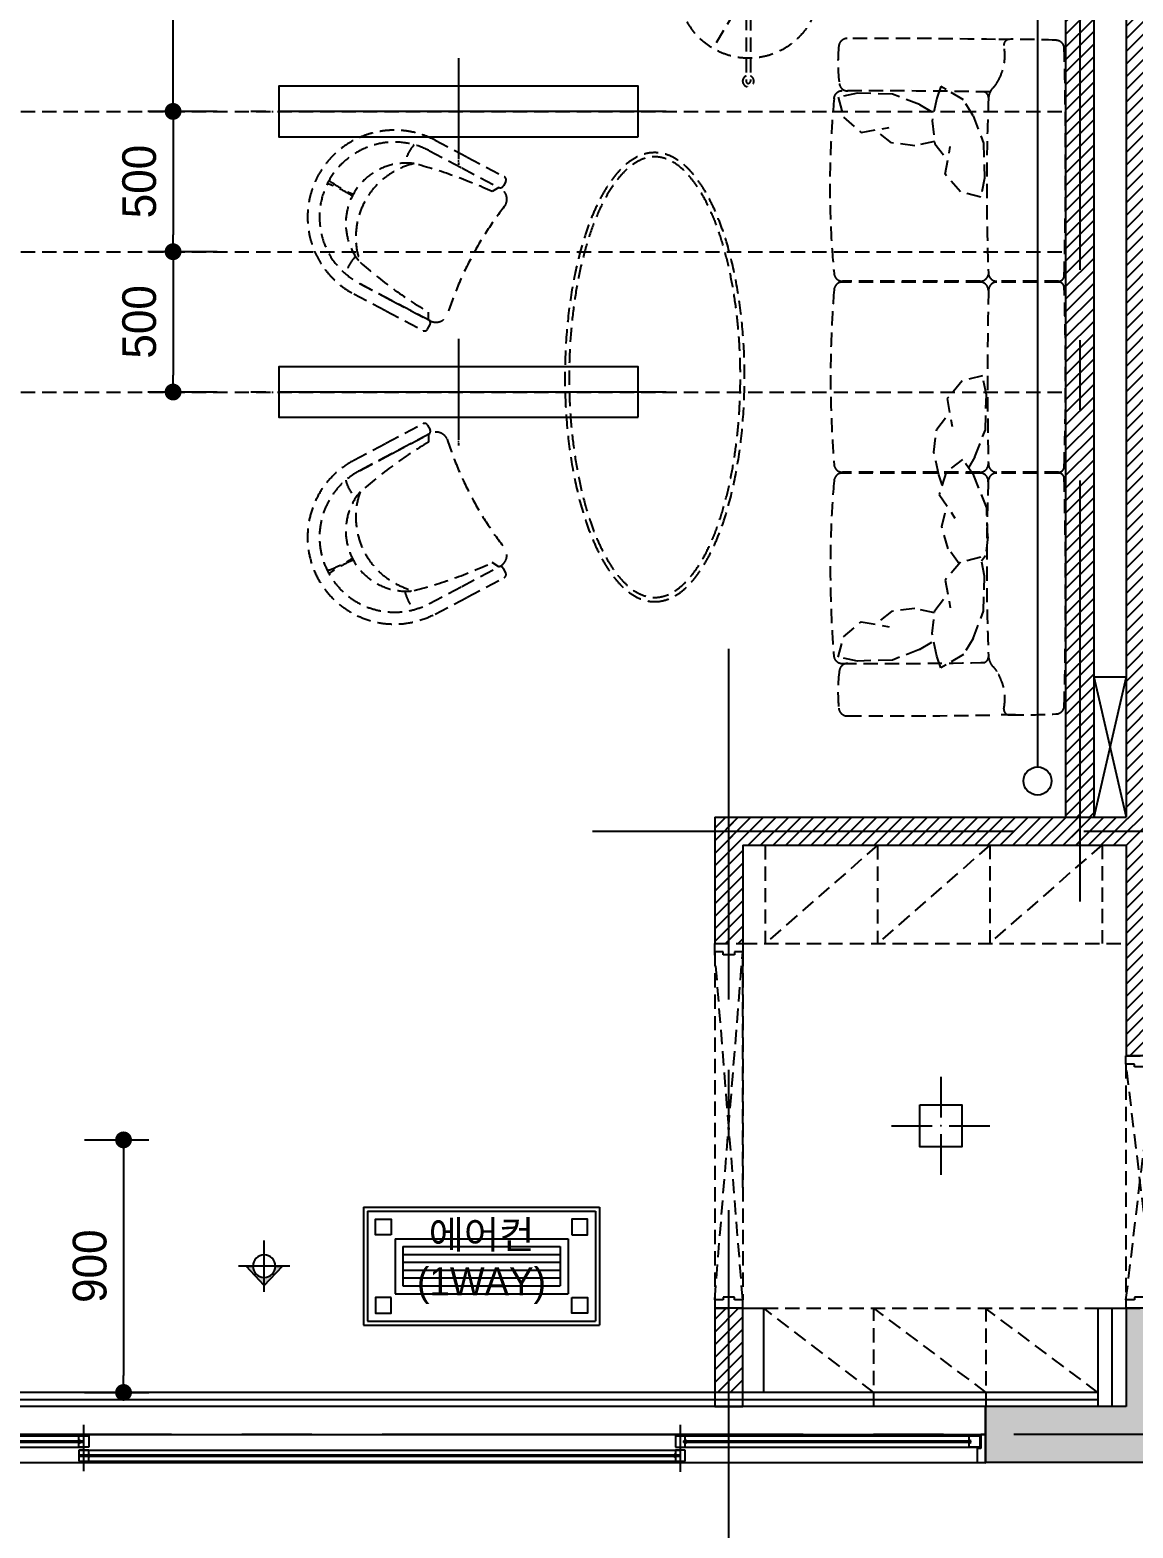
# Model space of a CAD drawing. Header units: millimetres. Extents: x -224448 to 1592092, y -164641 to 319001.
# Drawn here: x 95671 to 99600, y 176027 to 181366 of the extents above; entities that cross this region are included whole.
import ezdxf

# ---------------------------------------------------------------- set-up
doc = ezdxf.new("R2010")
doc.units = ezdxf.units.MM
for name, pattern in [('CEN', [62, 60, -1, 0, -1]), ('CENTER2', [1.125, 0.75, -0.125, 0.125, -0.125]), ('HIDDEN', [9.525, 6.35, -3.175])]:
    doc.linetypes.add(name, pattern=pattern)
doc.layers.get('Defpoints').update_dxf_attribs({"color": 35})
for name, color, linetype in [('ARREA', 1, 'Continuous'), ('DIM', 3, 'Continuous'), ('I-LIGHT', 1, 'Continuous'), ('I_CON', 2, 'Continuous'), ('I_FUR', 6, 'Continuous'), ('I_HAT', 8, 'Continuous'), ('I_TXT', 7, 'Continuous'), ('I_WALL', 3, 'Continuous'), ('I_WIN', 5, 'Continuous')]:
    doc.layers.add(name, color=color, linetype=linetype)
doc.styles.add('HY울릉도', font='')
doc.styles.add('IABU-글꼴스타일', font='')
doc.styles.get('HY울릉도').set_extended_font_data('HY울릉도L')
doc.styles.get('IABU-글꼴스타일').set_extended_font_data('HY울릉도L')
doc.linetypes.add('BATTING', pattern='A,0.00254,-2.54,[134,ltypeshp.shx,S=2.54,R=0,X=-2.54,Y=0],-5.08,[134,ltypeshp.shx,S=2.54,R=180,X=2.54,Y=0],-2.54', length=10.16254)
doc.dimstyles.new('IABC-100 (SUB)', dxfattribs={"dimscale": 60, "dimtxt": 2, "dimasz": 1, "dimexe": 1.5, "dimexo": 2, "dimgap": 1, "dimtad": 1, "dimdec": 0, "dimdsep": 46, "dimlunit": 6, "dimtxsty": 'IABU-글꼴스타일', "dimblk": '1234_Dot', "dimcen": 1, "dimclrd": 4, "dimclre": 4, "dimclrt": 7, "dimadec": 0, "dimazin": 0, "dimtfac": 1, "dimtdec": 0, "dimtix": 1, "dimtmove": 2, "dimatfit": 3, "dimldrblk": '1234_Dot', "dimfxl": 2, "dimtolj": 1, "dimtzin": 0, "dimarcsym": 0})
pattern_1 = [(45, (33600, 23760), (-22.4506403, 22.4506403), [])]

# ---------------------------------------------------------------- blocks, each defined once
blk = doc.blocks.new('win9')
at = {"layer": 'I_WIN', "linetype": 'Continuous'}
for p, q in [((62349.9, 118193.1), (62349.9, 118358.2)), ((64474.9, 118190.8), (64474.9, 118358.5)), ((61262.4, 118323.9), (65562.4, 118323.7)), ((61262.4, 118314.9), (61262.4, 118323.9)), ((61262.4, 118323.9), (61279.8, 118323.9)), ((61262.4, 118223.9), (61262.4, 118314.9)), ((61279.8, 118323.9), (61279.8, 118274.9)), ((61283.1, 118319.1), (62349.9, 118319.1)), ((61321.1, 118319.1), (61283.1, 118319.1)), ((61283.1, 118319.1), (61283.1, 118279.1)), ((61315.6, 118302), (61321.1, 118303.8)), ((61315.6, 118295.6), (61315.6, 118302)), ((61317.6, 118296.8), (61317.6, 118300.8)), ((62349.9, 118300.8), (61317.6, 118300.8)), ((61317.6, 118296.8), (62349.9, 118296.8)), ((61321.1, 118303.8), (61321.1, 118319.1)), ((61321.1, 118304.6), (61323.8, 118303.2)), ((61323.8, 118303.2), (61324.4, 118302.2)), ((61324.4, 118302.2), (61324.9, 118300.8)), ((61324.4, 118295.4), (61324.9, 118296.8)), ((62329.1, 118302.2), (62328.5, 118300.8)), ((62329.1, 118295.4), (62328.5, 118296.8)), ((62329.6, 118303.2), (62329.1, 118302.2)), ((62332.4, 118304.6), (62329.6, 118303.2)), ((62332.4, 118303.8), (62332.4, 118319.1)), ((62332.4, 118319.1), (62367.4, 118319.1)), ((62337.9, 118302), (62332.4, 118303.8)), ((62337.9, 118295.6), (62337.9, 118302)), ((62337.9, 118296.8), (62337.9, 118300.8)), ((62367.4, 118319.1), (62367.4, 118279.1)), ((64492.4, 118319.2), (64457.4, 118319.2)), ((64457.4, 118319.2), (64457.4, 118279.2)), ((64457.4, 118319.1), (65545, 118319.1)), ((64486.8, 118302), (64492.4, 118303.8)), ((64486.8, 118295.6), (64486.8, 118302)), ((65509.2, 118300.8), (64486.8, 118300.8)), ((64486.8, 118296.8), (65509.2, 118296.8)), ((64492.4, 118303.8), (64492.4, 118319.2)), ((64492.4, 118304.6), (64495.1, 118303.2)), ((64495.1, 118303.2), (64495.7, 118302.2)), ((64495.7, 118302.2), (64496.2, 118300.8)), ((64495.7, 118295.4), (64496.2, 118296.8)), ((65500.4, 118302.2), (65499.9, 118300.8)), ((65500.4, 118295.4), (65499.9, 118296.8)), ((65500.9, 118303.2), (65500.4, 118302.2)), ((65503.7, 118304.6), (65500.9, 118303.2)), ((65503.7, 118303.8), (65503.7, 118319.1)), ((65503.7, 118319.1), (65541.7, 118319.1)), ((65509.2, 118302), (65503.7, 118303.8)), ((65509.2, 118295.6), (65509.2, 118302)), ((65541.7, 118319.1), (65541.7, 118279.1)), ((65562.4, 118323.8), (65545, 118323.8)), ((65545, 118323.8), (65545, 118274.8)), ((65562.4, 118223.9), (65562.4, 118323.8)), ((61279.8, 118274.9), (61292.4, 118274.9)), ((61283.1, 118279.1), (62349.9, 118279.1)), ((61283.1, 118279.1), (61321.1, 118279.1)), ((61292.4, 118274.9), (61292.4, 118272.8)), ((61292.4, 118272.8), (61292.4, 118223.9)), ((61321.1, 118293.8), (61315.6, 118295.6)), ((61321.1, 118293), (61323.8, 118294.4)), ((61321.1, 118279.1), (61321.1, 118293.8)), ((61323.8, 118294.4), (61324.4, 118295.4)), ((62329.6, 118294.4), (62329.1, 118295.4)), ((62332.4, 118293), (62329.6, 118294.4)), ((62332.4, 118293.8), (62337.9, 118295.6)), ((62332.4, 118279.1), (62332.4, 118293.8)), ((62367.4, 118279.1), (62332.4, 118279.1)), ((62332.4, 118268.8), (64474.9, 118268.8)), ((62367.4, 118268.8), (62332.4, 118268.8)), ((62332.4, 118268.8), (62332.4, 118228.8)), ((64474.9, 118250.5), (62332.4, 118250.4)), ((62332.4, 118246.4), (64474.9, 118246.5)), ((62361.8, 118251.7), (62367.4, 118253.4)), ((62361.8, 118245.2), (62361.8, 118251.7)), ((62361.8, 118250.4), (62361.8, 118246.4)), ((62367.4, 118243.4), (62361.8, 118245.2)), ((62367.4, 118253.4), (62367.4, 118268.8)), ((62367.4, 118254.2), (62370.1, 118252.8)), ((62367.4, 118242.6), (62370.1, 118244)), ((62367.4, 118228.8), (62367.4, 118243.4)), ((62370.1, 118252.8), (62370.7, 118251.8)), ((62370.1, 118244), (62370.7, 118245)), ((62370.7, 118251.8), (62371.2, 118250.4)), ((62370.7, 118245), (62371.2, 118246.4)), ((64454.1, 118251.9), (64453.6, 118250.5)), ((64454.1, 118245), (64453.6, 118246.5)), ((64454.6, 118252.9), (64454.1, 118251.9)), ((64454.6, 118244), (64454.1, 118245)), ((64457.4, 118254.2), (64454.6, 118252.9)), ((64457.4, 118242.7), (64454.6, 118244)), ((64457.4, 118279.2), (64492.4, 118279.2)), ((64492.4, 118268.8), (64457.4, 118268.8)), ((64457.4, 118268.8), (64457.4, 118253.5)), ((64457.4, 118253.5), (64462.9, 118251.7)), ((64462.9, 118245.2), (64457.4, 118243.5)), ((64457.4, 118243.5), (64457.4, 118228.8)), ((64462.9, 118251.7), (64462.9, 118245.2)), ((64462.9, 118246.5), (64462.9, 118250.5)), ((64474.9, 118279.1), (65545, 118279.1)), ((64492.4, 118293.8), (64486.8, 118295.6)), ((64492.4, 118293), (64495.1, 118294.4)), ((64492.4, 118279.2), (64492.4, 118293.8)), ((64492.4, 118228.8), (64492.4, 118268.8)), ((64495.1, 118294.4), (64495.7, 118295.4)), ((65500.9, 118294.4), (65500.4, 118295.4)), ((65503.7, 118293), (65500.9, 118294.4)), ((65503.7, 118293.8), (65509.2, 118295.6)), ((65503.7, 118279.1), (65503.7, 118293.8)), ((65541.7, 118279.1), (65503.7, 118279.1)), ((65545, 118274.8), (65532.4, 118274.8)), ((65532.4, 118274.8), (65532.4, 118223.9)), ((61262.4, 118223.9), (65562.4, 118223.9)), ((61292.4, 118223.9), (61262.4, 118223.9)), ((62332.4, 118228.8), (64474.9, 118228.8)), ((62332.4, 118228.8), (62367.4, 118228.8)), ((64457.4, 118228.8), (64492.4, 118228.8)), ((65532.4, 118223.9), (65562.4, 118223.9))]:
    blk.add_line(p, q, dxfattribs=at)
blk = doc.blocks.new('j 10')
at = {"layer": 'I_FUR', "color": 8, "linetype": 'HIDDEN', "ltscale": 8}
for p, q in [((300474.4, 48441.6), (300574.4, 48441.6)), ((300474.4, 48411.6), (300474.4, 48441.6)), ((300474.4, 48441.6), (300474.4, 48441.6)), ((300574.4, 48441.6), (300574.4, 48411.6)), ((300474.4, 48411.6), (300474.4, 47571.6)), ((300504.4, 48411.6), (300474.4, 48411.6)), ((300474.4, 47571.6), (300574.4, 48411.6)), ((300574.4, 47581.6), (300474.4, 48411.6)), ((300504.4, 48401.6), (300504.4, 48411.6)), ((300544.4, 48401.6), (300504.4, 48401.6)), ((300574.4, 48411.6), (300544.4, 48411.6)), ((300544.4, 48411.6), (300544.4, 48401.6)), ((300574.4, 47571.6), (300574.4, 48411.6)), ((300574.4, 48411.6), (300574.4, 47581.6)), ((300504.4, 47571.6), (300474.4, 47571.6)), ((300474.4, 47571.6), (300474.4, 47541.6)), ((300544.4, 47581.6), (300504.4, 47581.6)), ((300504.4, 47581.6), (300504.4, 47571.6)), ((300544.4, 47571.6), (300544.4, 47581.6)), ((300574.4, 47571.6), (300544.4, 47571.6)), ((300574.4, 47541.6), (300574.4, 47571.6)), ((300474.4, 47541.6), (300574.4, 47541.6)), ((300474.4, 47541.6), (300474.4, 47541.6))]:
    blk.add_line(p, q, dxfattribs=at)
blk = doc.blocks.new('J20')
at = {"layer": 'I-LIGHT', "color": 144}
for p, q in [((33370, 27039.1), (33370, 26619.1)), ((33370, 27039.1), (34210, 27039.1)), ((33384, 27025.1), (33384, 26633.1)), ((33384, 27025.1), (34196, 27025.1)), ((34196, 27025.1), (34196, 26633.1)), ((34210, 27039.1), (34210, 26619.1)), ((33482, 26927.1), (33482, 26731.1)), ((33482, 26927.1), (34098, 26927.1)), ((34098, 26927.1), (34098, 26731.1)), ((33510, 26899.1), (33510, 26759.1)), ((33510, 26899.1), (34070, 26899.1)), ((33510, 26899.1), (34070, 26899.1)), ((33510, 26871.1), (34070, 26871.1)), ((34070, 26899.1), (34070, 26759.1)), ((33510, 26843.1), (34070, 26843.1)), ((33510, 26815.1), (34070, 26815.1)), ((33510, 26787.1), (34070, 26787.1)), ((33510, 26759.1), (34070, 26759.1)), ((33510, 26759.1), (34070, 26759.1)), ((33510, 26759.1), (34070, 26759.1)), ((33510, 26759.1), (34070, 26759.1)), ((33482, 26731.1), (34098, 26731.1)), ((33510, 26731.1), (34070, 26731.1)), ((33370, 26619.1), (34210, 26619.1)), ((33384, 26633.1), (34196, 26633.1))]:
    blk.add_line(p, q, dxfattribs=at)
for points in [[(33468, 26941.1), (33412, 26941.1), (33412, 26997.1), (33468, 26997.1)], [(34112, 26941.1), (34168, 26941.1), (34168, 26997.1), (34112, 26997.1)], [(33468, 26717.1), (33412, 26717.1), (33412, 26661.1), (33468, 26661.1)], [(34112, 26717.1), (34168, 26717.1), (34168, 26661.1), (34112, 26661.1)]]:
    blk.add_lwpolyline(points, close=True, dxfattribs=at)
blk = doc.blocks.new('SP01')
at = {"layer": 'I-LIGHT'}
blk.add_hatch(color=1, dxfattribs=at).paths.add_polyline_path([(2182615.6, -1632809.5), (2182550.9, -1632878.3), (2182575.6, -1632878.3, -1), (2182655.6, -1632878.3), (2182680.2, -1632878.3)])
at = {"layer": 'I-LIGHT', "color": 1}
for p, q in [((2182615.6, -1632809.5), (2182550.9, -1632878.3)), ((2182615.6, -1632786.8), (2182615.6, -1632969.8)), ((2182615.6, -1632809.5), (2182680.2, -1632878.3)), ((2182707.1, -1632878.3), (2182524.1, -1632878.3)), ((2182550.9, -1632878.3), (2182575.6, -1632878.3)), ((2182655.6, -1632878.3), (2182680.2, -1632878.3))]:
    blk.add_line(p, q, dxfattribs=at)
at = {"layer": 'I-LIGHT', "color": 4}
blk.add_circle((2182615.6, -1632878.3), 40, dxfattribs=at)
blk = doc.blocks.new('1234_Dot')
at = {"color": 0, "linetype": 'ByBlock', "lineweight": -2}
blk.add_line((-0.5, 0), (-1, 0), dxfattribs=at)
at = {"color": 0, "linetype": 'ByBlock', "const_width": 0.5}
blk.add_lwpolyline([(-0.25, 0, 1), (0.25, 0, 1)], format="xyb", close=True, dxfattribs=at)
blk = doc.blocks.new('*D980')
at = {"layer": 'Defpoints', "color": 0, "ltscale": 50, "transparency": 16777216}
for p in [(95745, 177410.5), (95745, 176510.5), (96004.1, 176510.5)]:
    blk.add_point(p, dxfattribs=at)
at = {"layer": 'DIM', "color": 4, "lineweight": -2, "ltscale": 50, "transparency": 16777216}
for p, q in [((95865, 177410.5), (96094.1, 177410.5)), ((96004.1, 177350.5), (96004.1, 176570.5)), ((95865, 176510.5), (96094.1, 176510.5))]:
    blk.add_line(p, q, dxfattribs=at)
at = {"layer": 'DIM', "color": 4, "lineweight": -2, "ltscale": 50, "transparency": 16777216, "xscale": 60, "yscale": 60, "zscale": 60}
for p, rotation in [((96004.1, 177410.5), 90), ((96004.1, 176510.5), 270)]:
    blk.add_blockref('1234_Dot', p, dxfattribs=dict(at, rotation=rotation))
at = {"layer": 'DIM', "color": 7, "ltscale": 50, "transparency": 16777216, "insert": (95884.1, 176960.5), "char_height": 120, "attachment_point": 5, "rotation": 90, "style": 'IABU-글꼴스타일'}
blk.add_mtext('\\A1;900', dxfattribs=at)
blk = doc.blocks.new('j28')
at = {"layer": 'I-LIGHT', "linetype": 'CEN', "ltscale": 23}
blk.add_line((95850, 128400), (95850, 126920), dxfattribs=at)
at = {"layer": 'I-LIGHT', "linetype": 'CEN', "ltscale": 6}
blk.add_line((95660, 127660), (96040, 127660), dxfattribs=at)
at = {"layer": 'I-LIGHT', "linetype": 'Continuous'}
blk.add_lwpolyline([(95940, 128300), (95760, 128300), (95760, 127020), (95940, 127020)], close=True, dxfattribs=at)
blk = doc.blocks.new('j855')
at = {"layer": 'I-LIGHT'}
for p, q in [((96735.3, 140572.4), (96735.3, 140427.4)), ((96560.3, 140397.4), (96705.3, 140397.4)), ((96735.3, 140398.4), (96735.3, 140396.4)), ((96765.3, 140397.4), (96910.3, 140397.4)), ((96735.3, 140367.4), (96735.3, 140222.4))]:
    blk.add_line(p, q, dxfattribs=at)
at = {"layer": 'I-LIGHT', "ltscale": 50}
blk.add_lwpolyline([(96660.3, 140472.4), (96810.3, 140472.4), (96810.3, 140322.4), (96660.3, 140322.4)], close=True, dxfattribs=at)
at = {"layer": 'I-LIGHT'}
blk.add_lwpolyline([(96736.3, 140397.4), (96735.3, 140397.4), (96734.3, 140397.4)], dxfattribs=at)
blk = doc.blocks.new('*D997')
at = {"layer": 'Defpoints', "color": 0, "ltscale": 50, "transparency": 16777216}
for p in [(96180.5, 182595.5), (96457.5, 182595.5), (96457.5, 181075.5)]:
    blk.add_point(p, dxfattribs=at)
at = {"layer": 'DIM', "color": 4, "lineweight": -2, "ltscale": 50, "transparency": 16777216}
for p, q in [((96337.5, 182595.5), (96090.5, 182595.5)), ((96180.5, 181135.5), (96180.5, 182535.5)), ((96337.5, 181075.5), (96090.5, 181075.5))]:
    blk.add_line(p, q, dxfattribs=at)
at = {"layer": 'DIM', "color": 4, "lineweight": -2, "ltscale": 50, "transparency": 16777216, "xscale": 60, "yscale": 60, "zscale": 60}
for p, rotation in [((96180.5, 182595.5), 90), ((96180.5, 181075.5), 270)]:
    blk.add_blockref('1234_Dot', p, dxfattribs=dict(at, rotation=rotation))
at = {"layer": 'DIM', "color": 7, "ltscale": 50, "transparency": 16777216, "insert": (96049, 181835.5), "char_height": 120, "attachment_point": 5, "rotation": 90, "style": 'IABU-글꼴스타일'}
blk.add_mtext('\\A1;1,520', dxfattribs=at)
blk = doc.blocks.new('*D998')
at = {"layer": 'Defpoints', "color": 0, "ltscale": 50, "transparency": 16777216}
for p in [(96457.5, 181075.5), (96180.5, 180575.5), (96457.5, 180575.5)]:
    blk.add_point(p, dxfattribs=at)
at = {"layer": 'DIM', "color": 4, "lineweight": -2, "ltscale": 50, "transparency": 16777216}
for p, q in [((96337.5, 181075.5), (96090.5, 181075.5)), ((96180.5, 181015.5), (96180.5, 180635.5)), ((96337.5, 180575.5), (96090.5, 180575.5))]:
    blk.add_line(p, q, dxfattribs=at)
at = {"layer": 'DIM', "color": 4, "lineweight": -2, "ltscale": 50, "transparency": 16777216, "xscale": 60, "yscale": 60, "zscale": 60}
for p, rotation in [((96180.5, 181075.5), 90), ((96180.5, 180575.5), 270)]:
    blk.add_blockref('1234_Dot', p, dxfattribs=dict(at, rotation=rotation))
at = {"layer": 'DIM', "color": 7, "ltscale": 50, "transparency": 16777216, "insert": (96060.5, 180825.5), "char_height": 120, "attachment_point": 5, "rotation": 90, "style": 'IABU-글꼴스타일'}
blk.add_mtext('\\A1;500', dxfattribs=at)
blk = doc.blocks.new('*D999')
at = {"layer": 'Defpoints', "color": 0, "ltscale": 50, "transparency": 16777216}
for p in [(96457.5, 180575.5), (96180.5, 180075.5), (96457.5, 180075.5)]:
    blk.add_point(p, dxfattribs=at)
at = {"layer": 'DIM', "color": 4, "lineweight": -2, "ltscale": 50, "transparency": 16777216}
for p, q in [((96337.5, 180575.5), (96090.5, 180575.5)), ((96180.5, 180515.5), (96180.5, 180135.5)), ((96337.5, 180075.5), (96090.5, 180075.5))]:
    blk.add_line(p, q, dxfattribs=at)
at = {"layer": 'DIM', "color": 4, "lineweight": -2, "ltscale": 50, "transparency": 16777216, "xscale": 60, "yscale": 60, "zscale": 60}
for p, rotation in [((96180.5, 180575.5), 90), ((96180.5, 180075.5), 270)]:
    blk.add_blockref('1234_Dot', p, dxfattribs=dict(at, rotation=rotation))
at = {"layer": 'DIM', "color": 7, "ltscale": 50, "transparency": 16777216, "insert": (96060.5, 180325.5), "char_height": 120, "attachment_point": 5, "rotation": 90, "style": 'IABU-글꼴스타일'}
blk.add_mtext('\\A1;500', dxfattribs=at)

msp = doc.modelspace()

# ---------------------------------------------------------------- hatches: boundary and pattern name
at = {"layer": 'I_HAT', "true_color": 0x000000}
h = msp.add_hatch(color=18, dxfattribs=at)
h.dxf.hatch_style = 1
h.paths.add_polyline_path([(90224.894, 188160.492), (89624.894, 188160.492), (89624.894, 187960.492), (89633.974, 187960.492), (89724.894, 187960.492), (89824.894, 187960.492), (90224.894, 187960.492)])
h.paths.add_polyline_path([(89824.894, 187960.492), (89624.894, 187960.492), (89624.894, 176260.492), (90224.894, 176260.492), (90224.894, 176460.492), (89824.894, 176460.492), (89824.894, 179610.492), (89824.894, 181610.492), (89824.894, 185810.492)])
h.paths.add_polyline_path([(99899.894, 176460.492), (99674.894, 176460.492), (99674.894, 176810.492), (99574.894, 176810.492), (99574.894, 176460.492), (99074.894, 176460.492), (99074.894, 176260.492), (99899.894, 176260.492)])
h.paths.add_polyline_path([(102324.894, 182160.492), (102124.894, 182160.492), (102124.894, 176460.492), (101899.894, 176460.492), (101899.894, 176260.492), (102324.894, 176260.492)])
h.paths.add_polyline_path([(102324.894, 185562.094), (102124.894, 185562.094), (102124.894, 183110.492), (102124.894, 182760.492), (102324.894, 182760.492)])
h.paths.add_polyline_path([(102324.894, 187960.492), (102324.894, 188160.492), (101724.894, 188160.492), (101724.894, 187960.492), (102124.894, 187960.492), (102124.894, 185910.492), (102124.894, 185562.094), (102324.894, 185562.094)])
at = {"layer": 'I_HAT'}
h = msp.add_hatch(dxfattribs=at)
h.set_pattern_fill('ANSI31', color=256, scale=10)
h.set_pattern_definition([(45, (-33619.093, 33906.922), (-22.4506403, 22.4506403), [])])
h.paths.add_polyline_path([(94779.894, 183165.492), (94456.894, 183165.492), (94456.894, 182645.492), (94779.894, 182645.492)])
h.paths.add_polyline_path([(94776.894, 176540.492), (94456.894, 176540.492), (94456.894, 176360.492), (94776.894, 176360.492)])
h.paths.add_polyline_path([(94776.894, 176360.492), (94456.894, 176360.492), (94456.894, 176260.492), (94776.894, 176260.492)])
h.paths.add_polyline_path([(94776.894, 176260.412), (94456.894, 176260.412), (94456.894, 176255.728), (94776.894, 176255.728)])
h.paths.add_polyline_path([(94776.894, 176255.728), (94456.894, 176255.728), (94456.894, 176237.374), (94776.894, 176237.374)])
h.paths.add_polyline_path([(94776.894, 176237.374), (94456.894, 176237.374), (94456.894, 176233.374), (94776.894, 176233.374)])
h.paths.add_polyline_path([(94776.894, 176233.374), (94456.894, 176233.374), (94456.894, 176215.728), (94776.894, 176215.728)])
h.paths.add_polyline_path([(94776.894, 176215.728), (94456.894, 176215.728), (94456.894, 176160.492), (94776.894, 176160.492)])
h.paths.add_polyline_path([(94249.998, 179334.42), (94249.998, 179851.563), (94047.141, 179851.563), (94047.141, 179334.42)], flags=9)
h.paths.add_polyline_path([(94249.998, 176162.706), (94249.998, 176531.277), (94069.998, 176531.277), (94069.998, 176162.706)], flags=9)
h.paths.add_polyline_path([(102338.934, 182535.865), (102925.111, 182535.865), (102925.111, 182715.36), (102338.934, 182715.36)], flags=9)
h.paths.add_polyline_path([(100557.81, 182426.981), (101475.919, 182426.981), (101475.919, 182799.684), (100557.81, 182799.684)], flags=9)
h.paths.add_polyline_path([(99930.26, 187256.715), (101121.072, 187256.715), (101121.072, 187629.418), (99930.26, 187629.418)], flags=9)
h.paths.add_polyline_path([(94523.684, 187300.812), (95441.793, 187300.812), (95441.793, 187673.515), (94523.684, 187673.515)], flags=9)
h.paths.add_polyline_path([(96741.644, 178664.292), (97387.05, 178664.292), (97387.05, 179036.995), (96741.644, 179036.995)], flags=9)
h.paths.add_polyline_path([(96508.495, 178137.695), (97135.435, 178137.695), (97135.435, 178349.262), (96508.495, 178349.262)], flags=9)
h.paths.add_polyline_path([(96507.383, 178340.284), (98104.546, 178340.284), (98104.546, 178545.807), (96507.383, 178545.807)], flags=9)
h.paths.add_polyline_path([(92051.227, 184384.65), (93585.582, 184384.65), (93585.582, 185282.46), (92051.227, 185282.46)], flags=9)
h.paths.add_polyline_path([(89735.147, 180975.883), (90831.071, 180975.883), (90831.071, 181379.778), (89735.147, 181379.778)], flags=9)
h.paths.add_polyline_path([(98648.771, 181425.883), (99744.695, 181425.883), (99744.695, 181829.778), (98648.771, 181829.778)], flags=9)
h.paths.add_polyline_path([(101214.622, 177210.883), (102021.551, 177210.883), (102021.551, 177614.777), (101214.622, 177614.777)], flags=9)
h.paths.add_polyline_path([(100399.644, 176455.883), (101206.574, 176455.883), (101206.574, 176859.777), (100399.644, 176859.777)], flags=9)
h.paths.add_polyline_path([(101338.608, 187259.849), (101992.276, 187259.849), (101992.276, 187663.2), (101338.608, 187663.2)], flags=9)
h.paths.add_polyline_path([(100132.025, 185046.818), (100862.324, 185046.818), (100862.324, 185450.713), (100132.025, 185450.713)], flags=9)
h.paths.add_polyline_path([(91779.925, 186503.645), (92875.849, 186503.645), (92875.849, 186907.539), (91779.925, 186907.539)], flags=9)
at = {"layer": 'I_HAT', "transparency": 33554687}
h = msp.add_hatch(dxfattribs=at)
h.set_pattern_fill('ANSI31', color=256, scale=10)
h.paths.add_polyline_path([(99459.894, 183411.391), (99409.894, 183411.391), (99409.894, 183260.492), (99459.894, 183260.492)])
h.paths.add_polyline_path([(99409.894, 183411.391), (99359.894, 183411.391), (99359.894, 183260.492), (99409.894, 183260.492)])
h.paths.add_polyline_path([(99459.894, 183260.492), (99409.894, 183260.492), (99409.894, 181660.492), (99459.894, 181660.492)])
h.paths.add_polyline_path([(99409.894, 183260.492), (99359.894, 183260.492), (99359.894, 181660.492), (99409.894, 181660.492)])
h.paths.add_polyline_path([(99459.894, 181660.492), (99409.894, 181660.492), (99409.894, 178560.492), (99459.894, 178560.492)])
h.paths.add_polyline_path([(99409.894, 181660.492), (99359.894, 181660.492), (99359.894, 178560.492), (99409.894, 178560.492)])
h = msp.add_hatch(dxfattribs=at)
h.set_pattern_fill('ANSI31', color=256, scale=10)
h.set_pattern_definition(pattern_1)
h.paths.add_polyline_path([(102124.894, 183310.492), (99624.894, 183310.492), (99624.894, 183260.492), (102124.894, 183260.492)])
h.paths.add_polyline_path([(101174.894, 181710.492), (99674.894, 181710.492), (99674.894, 183210.492), (100357.899, 183210.492, -0.06147825), (100362.799, 183210.492), (100424.654, 183210.492), (102124.894, 183210.492), (102124.894, 183260.492), (99624.894, 183260.492), (99624.894, 181660.492), (101174.894, 181660.492)])
h.paths.add_polyline_path([(99624.894, 183260.492), (99574.894, 183260.492), (99574.894, 181660.492), (99624.894, 181660.492)])
edge = h.paths.add_edge_path()
edge.add_line((101174.894, 181660.492), (99624.894, 181660.492))
edge.add_line((99624.894, 181660.492), (99624.894, 178510.492))
edge.add_line((99624.894, 178510.492), (99674.894, 178510.492))
edge.add_line((99674.894, 178510.492), (99674.894, 181333.43))
edge.add_ellipse((99691.491, 181351.839), major_axis=(-17.526, 17.526), ratio=1, start_angle=-2.963906, end_angle=92.963906, ccw=False)
edge.add_line((99667.052, 181355.97), (99674.894, 181610.492))
edge.add_line((99674.894, 181610.492), (101174.894, 181610.492))
edge.add_line((101174.894, 181610.492), (101174.894, 181660.492))
h.paths.add_polyline_path([(99624.894, 181660.492), (99574.894, 181660.492), (99574.894, 178560.492), (99409.894, 178560.492), (99409.894, 178510.492), (99624.894, 178510.492)])
h.paths.add_polyline_path([(99674.894, 178510.492), (99624.894, 178510.492), (99624.894, 177710.492), (99674.894, 177710.492)])
h.paths.add_polyline_path([(99624.894, 178510.492), (99409.894, 178510.492), (99409.894, 178460.492), (99488.037, 178460.492), (99489.894, 178462.117), (99489.894, 178460.492), (99574.894, 178460.492), (99574.894, 177710.492), (99624.894, 177710.492)])
h.paths.add_polyline_path([(99409.894, 178510.492), (98159.894, 178510.492), (98159.894, 178110.492), (98209.894, 178110.492), (98209.894, 178460.492), (99409.894, 178460.492)])
h.paths.add_polyline_path([(98159.894, 178510.492), (98109.894, 178510.492), (98109.894, 178110.492), (98159.894, 178110.492)])
h.paths.add_polyline_path([(98159.894, 178560.492), (98109.894, 178560.492), (98109.894, 178510.492), (98159.894, 178510.492)])
h.paths.add_polyline_path([(99409.894, 178560.492), (98159.894, 178560.492), (98159.894, 178510.492), (99409.894, 178510.492)])
h.paths.add_polyline_path([(98517.385, 178053.171), (99393.744, 178053.171), (99393.744, 178537.845), (98517.385, 178537.845)], flags=9)
h = msp.add_hatch(dxfattribs=at)
h.set_pattern_fill('ANSI31', color=256, scale=10)
h.set_pattern_definition(pattern_1)
h.paths.add_polyline_path([(99409.894, 178560.492), (98159.894, 178560.492), (98159.894, 178510.492), (99409.894, 178510.492)])
h.paths.add_polyline_path([(99409.894, 178510.492), (98159.894, 178510.492), (98159.894, 178110.492), (98209.894, 178110.492), (98209.894, 178460.492), (99409.894, 178460.492)])
h = msp.add_hatch(dxfattribs=at)
h.set_pattern_fill('ANSI31', color=256, scale=10)
h.set_pattern_definition(pattern_1)
h.paths.add_polyline_path([(98209.894, 176810.492), (98159.894, 176810.492), (98159.894, 176510.492), (98209.894, 176510.492)])
h.paths.add_polyline_path([(98159.894, 176810.492), (98109.894, 176810.492), (98109.894, 176510.492), (98159.894, 176510.492)])

# ---------------------------------------------------------------- linework, layer by layer
at = {"layer": 'ARREA', "color": 1, "linetype": 'CENTER2', "ltscale": 2000}
for p, q in [((99409.894, 188760.492), (99409.894, 178110.492)), ((98159.894, 175660.492), (98159.894, 179160.492)), ((97674.894, 178510.492), (100274.894, 178510.492)), ((102924.894, 176360.492), (89024.894, 176360.492))]:
    msp.add_line(p, q, dxfattribs=at)
at = {"layer": 'I_CON', "color": 2}
for p, q in [((99674.894, 176810.492), (99574.894, 176810.492)), ((99574.894, 176810.492), (99574.894, 176460.492)), ((99574.894, 176460.492), (99074.894, 176460.492)), ((99074.894, 176460.492), (99074.894, 176260.492)), ((99899.894, 176260.492), (99074.894, 176260.492))]:
    msp.add_line(p, q, dxfattribs=at)
at = {"layer": 'I_FUR'}
msp.add_line((99259.894, 183211.391), (99259.894, 178739.503), dxfattribs=at)
at = {"layer": 'I_FUR', "color": 9, "linetype": 'HIDDEN', "ltscale": 8}
for p, q in [((98180.437, 181428.755), (98102.587, 181300.533)), ((98221.343, 181415.407), (98221.343, 181265.115)), ((98237.321, 181415.11), (98237.321, 181264.996)), ((98221.343, 181265.115), (98221.343, 181183.348)), ((98237.321, 181264.996), (98237.321, 181183.348)), ((98617.937, 181140.251), (98550.188, 181126.711)), ((98742.58, 181136.641), (98617.937, 181140.251)), ((98839.208, 181099.632), (98742.58, 181136.641)), ((98915.227, 181164.809), (98901.33, 181123.087)), ((98934.722, 181153.265), (98915.227, 181164.809)), ((98995.453, 181117.304), (98934.722, 181153.265)), ((98550.188, 181126.711), (98568.219, 181054.499)), ((98839.208, 181099.632), (98889.769, 181069.164)), ((98901.33, 181123.087), (98884.014, 181042.322)), ((99030.346, 181059.4), (98995.453, 181117.304)), ((98568.219, 181054.499), (98631.419, 181000.339)), ((98884.014, 181042.322), (98894.037, 180960.317)), ((99030.346, 181059.4), (99067.355, 180962.772)), ((97114.117, 180972.674), (97228.49, 180912.221)), ((98631.419, 181000.339), (98730.783, 181018.392)), ((98740.125, 180963.323), (98681.101, 181009.365)), ((98893.037, 180968.503), (98822.13, 180953.3)), ((97094.245, 180935.078), (97208.619, 180874.624)), ((98822.13, 180953.3), (98740.125, 180963.323)), ((98894.037, 180960.317), (98940.079, 180901.293)), ((98931.053, 180851.611), (98949.106, 180950.975)), ((99067.355, 180962.772), (99070.965, 180838.129)), ((97208.619, 180874.624), (97340.499, 180804.918)), ((97228.49, 180912.221), (97360.371, 180842.514)), ((97365.435, 180826.095), (97356.919, 180809.982)), ((98985.213, 180788.411), (98931.053, 180851.611)), ((99070.965, 180838.129), (99057.425, 180770.38)), ((97340.499, 180804.918), (97317.341, 180789.673)), ((99057.425, 180770.38), (98985.213, 180788.411)), ((96844.427, 180462.438), (96958.801, 180401.985)), ((96958.801, 180401.985), (96844.427, 180462.438)), ((99054.71, 180467.343), (98564.771, 180467.343)), ((99055.364, 180470.343), (98564.805, 180470.343)), ((99334.894, 180470.343), (99114.653, 180470.343)), ((99334.894, 180467.343), (99115.054, 180467.343)), ((96824.555, 180424.842), (96938.929, 180364.389)), ((96958.801, 180401.985), (97090.681, 180332.278)), ((97096.143, 180329.391), (96958.801, 180401.985)), ((96938.929, 180364.389), (97070.809, 180294.682)), ((97090.681, 180332.278), (97090.233, 180360.001)), ((97087.229, 180299.746), (97095.745, 180315.859)), ((98991.695, 180115.354), (98937.535, 180052.154)), ((99063.908, 180133.385), (98991.695, 180115.354)), ((99077.448, 180065.636), (99063.908, 180133.385)), ((99073.837, 179940.993), (99077.448, 180065.636)), ((98937.535, 180052.154), (98955.588, 179952.79)), ((96938.929, 179892.797), (97070.809, 179962.504)), ((97087.229, 179957.44), (97095.745, 179941.327)), ((98900.52, 179943.448), (98946.562, 180002.472)), ((97096.143, 179927.795), (96958.801, 179855.201)), ((96958.801, 179855.201), (97090.681, 179924.907)), ((97090.681, 179924.907), (97090.233, 179897.185)), ((98890.496, 179861.443), (98900.52, 179943.448)), ((99036.828, 179844.365), (99073.837, 179940.993)), ((96824.555, 179832.344), (96938.929, 179892.797)), ((96844.427, 179794.748), (96958.801, 179855.201)), ((96958.801, 179855.201), (96844.427, 179794.748)), ((98907.813, 179780.678), (98890.496, 179861.443)), ((98992.968, 179835.326), (98933.876, 179790.072)), ((99032.327, 179778.546), (98992.968, 179835.326)), ((99036.828, 179844.365), (99013.517, 179805.681)), ((99054.71, 179789.843), (98564.771, 179789.843)), ((99054.47, 179786.843), (98564.79, 179786.843)), ((98919.828, 179744.602), (98907.813, 179780.678)), ((98933.876, 179790.072), (98909.308, 179710.549)), ((99078.569, 179662.741), (99032.327, 179778.546)), ((99334.894, 179786.843), (99114.213, 179786.843)), ((99334.894, 179789.843), (99114.605, 179789.843)), ((98909.308, 179710.549), (98965.377, 179626.554)), ((98918.562, 179596.087), (98937.342, 179668.551)), ((99083.027, 179559.364), (99078.569, 179662.741)), ((98941.967, 179516.857), (98918.562, 179596.087)), ((99083.027, 179559.364), (99074.032, 179492.361)), ((98980.351, 179463.101), (98941.967, 179516.857)), ((99057.425, 179486.805), (98985.213, 179468.775)), ((99070.965, 179419.057), (99057.425, 179486.805)), ((99074.032, 179492.361), (99060.144, 179473.205)), ((97208.619, 179382.561), (97340.499, 179452.268)), ((97340.499, 179452.268), (97317.341, 179467.513)), ((97365.435, 179431.091), (97356.919, 179447.204)), ((98985.213, 179468.775), (98931.053, 179405.575)), ((97094.245, 179322.108), (97208.619, 179382.561)), ((97228.49, 179344.965), (97360.371, 179414.672)), ((98931.053, 179405.575), (98949.106, 179306.211)), ((99067.355, 179294.414), (99070.965, 179419.057)), ((97114.117, 179284.512), (97228.49, 179344.965)), ((98894.037, 179296.868), (98940.079, 179355.893)), ((98740.125, 179293.862), (98681.101, 179247.82)), ((98822.13, 179303.886), (98740.125, 179293.862)), ((98893.037, 179288.683), (98822.13, 179303.886)), ((98884.014, 179214.864), (98894.037, 179296.868)), ((99030.346, 179197.786), (99067.355, 179294.414)), ((98568.219, 179202.687), (98631.419, 179256.847)), ((98631.419, 179256.847), (98730.783, 179238.794)), ((98901.33, 179134.098), (98884.014, 179214.864)), ((98550.188, 179130.474), (98568.219, 179202.687)), ((98839.208, 179157.554), (98742.58, 179120.545)), ((98839.208, 179157.554), (98889.769, 179188.021)), ((99030.346, 179197.786), (98995.453, 179139.881)), ((98617.937, 179116.934), (98550.188, 179130.474)), ((98742.58, 179120.545), (98617.937, 179116.934)), ((98915.227, 179092.377), (98901.33, 179134.098)), ((98934.722, 179103.92), (98915.227, 179092.377)), ((98995.453, 179139.881), (98934.722, 179103.92)), ((99181.344, 178924.688), (99110.398, 178924.888)), ((98289.894, 178460.492), (98289.894, 178110.492)), ((98689.894, 178460.492), (98289.894, 178110.492)), ((98689.894, 178460.492), (98689.894, 178110.492)), ((99089.894, 178460.492), (98689.894, 178110.492)), ((99089.894, 178462.117), (99089.894, 178112.117)), ((99489.894, 178462.117), (99089.894, 178112.117)), ((99489.894, 178462.117), (99489.894, 178110.492)), ((98209.894, 178110.492), (99574.894, 178110.492)), ((98284.894, 176810.492), (99474.894, 176810.492)), ((98676.752, 176510.492), (98284.894, 176810.492)), ((98676.752, 176460.492), (98676.752, 176810.492)), ((99076.752, 176510.492), (98676.752, 176810.492)), ((99076.752, 176458.866), (99076.752, 176808.866)), ((99474.894, 176510.492), (99076.752, 176808.866))]:
    msp.add_line(p, q, dxfattribs=at)
at = {"layer": 'I_FUR', "color": 8, "linetype": 'HIDDEN', "ltscale": 8}
for p, q in [((94799.894, 181075.492), (99359.894, 181075.492)), ((94799.894, 180575.492), (99359.894, 180575.492)), ((94799.894, 180075.492), (99359.894, 180075.492)), ((98109.894, 178110.492), (98209.894, 178110.492)), ((98109.894, 178080.492), (98109.894, 178110.492)), ((98109.894, 178110.492), (98109.894, 178110.492)), ((98209.894, 178110.492), (98209.894, 178080.492)), ((98109.894, 178080.492), (98109.894, 176840.492)), ((98139.894, 178080.492), (98109.894, 178080.492)), ((98109.894, 176840.492), (98209.894, 178080.492)), ((98209.894, 176840.492), (98109.894, 178080.492)), ((98139.894, 178070.492), (98139.894, 178080.492)), ((98179.894, 178070.492), (98139.894, 178070.492)), ((98209.894, 178080.492), (98179.894, 178080.492)), ((98179.894, 178080.492), (98179.894, 178070.492)), ((98209.894, 177240.492), (98209.894, 178080.492)), ((98209.894, 178080.492), (98209.894, 176840.492)), ((98139.894, 176840.492), (98109.894, 176840.492)), ((98109.894, 176840.492), (98109.894, 176810.492)), ((98109.894, 176810.492), (98209.894, 176810.492)), ((98109.894, 176810.492), (98109.894, 176810.492)), ((98179.894, 176850.492), (98139.894, 176850.492)), ((98139.894, 176850.492), (98139.894, 176840.492)), ((98179.894, 176840.492), (98179.894, 176850.492)), ((98209.894, 176840.492), (98179.894, 176840.492)), ((98209.894, 176810.492), (98209.894, 176840.492))]:
    msp.add_line(p, q, dxfattribs=at)
at = {"layer": 'I_FUR', "color": 6, "linetype": 'Continuous'}
msp.add_line((98284.894, 176510.492), (98284.894, 176810.492), dxfattribs=at)
at = {"layer": 'I_FUR', "color": 8, "linetype": 'BATTING', "ltscale": 2.4}
for p, q in [((99524.894, 176810.492), (99524.894, 176460.492)), ((99474.894, 176484.592), (94765.454, 176484.592))]:
    msp.add_line(p, q, dxfattribs=at)
at = {"layer": 'I_FUR', "color": 9, "linetype": 'HIDDEN', "ltscale": 8}
msp.add_circle((98231.186, 181514.921), 250, dxfattribs=at)
at = {"layer": 'I_FUR'}
msp.add_circle((99259.894, 178689.503), 50, dxfattribs=at)
at = {"layer": 'I_FUR', "color": 9, "linetype": 'HIDDEN', "ltscale": 8}
for centre, radius, start, end in [((99162.784, 181250.446), 613.838, 174.648224, 187.04177), ((98581.523, 181305.266), 30, 88.932719, 175.348657), ((98699.221, 158908.527), 22427.039, 88.9494791, 90.2992637), ((99171.046, 177934.842), 3397.497, 87.400621, 91.022824), ((98961.583, 181274.296), 181.717, 327.587758, 11.415637), ((99159.627, 181312.032), 20, 90.021158, 185.078225), ((99325.13, 181298.843), 30, 1.384739, 90), ((82624.543, 180899.401), 16735.351, 358.5993938, 1.3684463), ((98229.331, 181183.192), 20, 113.541924, 66.453965), ((98229.332, 181183.348), 7.989, 180, 0), ((98563.813, 181118.3), 30, 90.297584, 175.155252), ((98583.405, 181178.392), 30, 186.119733, 271.062462), ((98685.573, 159334.742), 21813.898, 88.9352825, 90.3202211), ((99064.894, 181125.343), 20, 0, 90), ((99144.67, 181118.224), 60, 133.42327, 177.733177), ((99062.184, 181205.379), 60, 313.42327, 331.65673), ((101752.357, 180807.754), 3232.341, 174.423267, 185.511236), ((107219.453, 180809.01), 8140.676, 177.7945482, 182.1810263), ((96969.336, 180698.758), 309.825, 62.140903, 242.140903), ((96969.336, 180698.758), 267.3, 62.140903, 242.140903), ((97144.988, 180862.904), 141.633, 138.460307, 168.430553), ((97010.518, 180676.504), 214.849, 82.438282, 220.195989), ((97101.373, 180626.797), 270.039, 103.400314, 199.233957), ((96616.013, 179271.018), 1672.774, 65.212101, 75.360249), ((96577.51, 180395.077), 449.594, 57.48629, 70.160109), ((96999.56, 181193.567), 449.594, 234.121696, 246.797299), ((97346.177, 180815.66), 12.15, 242.140903, 332.140903), ((97354.693, 180831.772), 12.15, 332.140903, 62.140903), ((97325.143, 180762.644), 44.55, 332.140903, 62.140903), ((98347.982, 179970.062), 1250.119, 141.876962, 162.404844), ((96932.644, 180461.163), 141.633, 136.163905, 165.821499), ((97950.031, 181794.895), 1672.774, 228.718714, 239.069704), ((98564.805, 180500.343), 30, 185.788853, 270), ((99055.364, 180500.343), 30, 270, 348.946071), ((99114.653, 180500.343), 30, 182.181026, 270), ((99334.894, 180490.343), 20, 270, 0), ((102466.048, 180128.593), 3943.475, 175.476079, 184.523921), ((98564.771, 180437.343), 30, 90, 175.616853), ((99054.71, 180437.343), 30, 358.987823, 90), ((113305.343, 180118.272), 14223.876, 178.7119123, 181.2047439), ((99115.054, 180437.343), 30, 90, 178.711912), ((99334.894, 180447.343), 20, 0, 90), ((89197.238, 180128.593), 10162.656, 358.2026328, 1.7973672), ((97085.004, 180321.536), 12.15, 332.140903, 62.140903), ((97116.962, 180368.778), 44.55, 242.140903, 332.140903), ((97076.487, 180305.424), 12.15, 242.140903, 332.140903), ((97076.487, 179951.762), 12.15, 27.859097, 117.859097), ((97085.004, 179935.649), 12.15, 297.859097, 27.859097), ((97116.962, 179888.408), 44.55, 27.859097, 117.859097), ((98347.982, 180287.124), 1250.119, 197.595156, 218.123038), ((97950.031, 178462.291), 1672.774, 120.930296, 131.281286), ((96969.336, 179558.428), 309.825, 117.859097, 297.859097), ((96969.336, 179558.428), 267.3, 117.859097, 297.859097), ((98564.771, 179819.843), 30, 184.383147, 270), ((99054.71, 179819.843), 30, 270, 1.012177), ((99114.605, 179819.843), 30, 181.204744, 270), ((99334.894, 179809.843), 20, 270, 0), ((96932.644, 179796.023), 141.633, 194.178501, 223.836095), ((102325.05, 179441.675), 3803.445, 175.20701, 184.611961), ((98564.79, 179756.843), 30, 90, 174.965074), ((99054.47, 179756.843), 30, 357.75208, 90), ((107492.674, 179453.557), 8413.949, 177.9268936, 182.1623493), ((99114.213, 179756.843), 30, 90, 177.926894), ((99334.894, 179766.843), 20, 0, 90), ((82604.087, 179357.535), 16755.807, 358.632371, 1.3997509), ((97010.518, 179580.682), 214.849, 139.804011, 277.561718), ((97101.373, 179630.389), 270.039, 160.766043, 256.599686), ((96577.51, 179862.109), 449.594, 289.839891, 302.51371), ((96999.56, 179063.619), 449.594, 113.202701, 125.878304), ((97325.143, 179494.542), 44.55, 297.859097, 27.859097), ((96616.013, 180986.168), 1672.774, 284.639751, 294.787899), ((97346.177, 179441.526), 12.15, 27.859097, 117.859097), ((97354.693, 179425.413), 12.15, 297.859097, 27.859097), ((97144.988, 179394.281), 141.633, 191.569447, 221.539693), ((98563.813, 179138.385), 30, 184.844748, 269.702416), ((98583.405, 179078.294), 30, 88.937538, 173.880267), ((98685.573, 200921.943), 21813.898, 269.6797789, 271.0647175), ((99064.894, 179131.343), 20, 270, 0), ((99144.67, 179138.462), 60, 182.266823, 226.57673), ((99162.784, 179006.24), 613.838, 172.95823, 185.351776), ((99062.184, 179051.306), 60, 28.34327, 46.57673), ((98961.583, 178982.39), 181.717, 348.584363, 32.412242), ((98581.523, 178951.419), 30, 184.651343, 271.067281), ((99159.627, 178944.653), 20, 174.921775, 269.978842), ((99325.13, 178958.343), 30, 270, 358.615261), ((98699.221, 201348.158), 22427.039, 269.7007363, 271.0505209), ((99161.284, 182564.337), 3639.684, 269.973787, 272.580123)]:
    msp.add_arc(centre, radius, start, end, dxfattribs=at)
at = {"layer": 'I_FUR', "color": 9, "linetype": 'HIDDEN', "ltscale": 8, "extrusion": (0, 0, -1)}
msp.add_ellipse((97896.267, 180128.593), major_axis=(0, -800), ratio=0.4, dxfattribs=at)
at = {"layer": 'I_FUR', "color": 9, "linetype": 'HIDDEN', "ltscale": 8}
msp.add_open_spline([(97896.267, 179343.593), (97887.226, 179343.593), (97878.184, 179344.674), (97860.023, 179349.046), (97850.903, 179352.341), (97832.61, 179361.232), (97823.439, 179366.83), (97805.156, 179380.371), (97796.046, 179388.314), (97778.029, 179406.515), (97769.122, 179416.773), (97751.645, 179439.521), (97743.075, 179452.011), (97726.391, 179479.103), (97718.277, 179493.705), (97702.604, 179524.877), (97695.046, 179541.447), (97680.574, 179576.392), (97673.661, 179594.768), (97657.784, 179641.25), (97649.191, 179670.191), (97633.645, 179730.803), (97626.692, 179762.474), (97614.569, 179827.937), (97609.398, 179861.73), (97600.942, 179930.79), (97597.657, 179966.058), (97593.038, 180037.4), (97591.703, 180073.473), (97591.012, 180145.74), (97591.655, 180181.933), (97594.905, 180253.755), (97597.512, 180289.382), (97604.639, 180359.394), (97609.16, 180393.778), (97620.023, 180460.647), (97626.366, 180493.132), (97640.746, 180555.582), (97648.783, 180585.545), (97666.384, 180642.371), (97675.949, 180669.233), (97696.395, 180719.328), (97707.277, 180742.561), (97730.102, 180784.936), (97742.045, 180804.077), (97763.778, 180833.915), (97773.414, 180845.539), (97792.95, 180866.059), (97802.849, 180874.953), (97822.731, 180889.964), (97832.712, 180896.082), (97850.673, 180904.664), (97858.665, 180907.61), (97874.587, 180911.794), (97882.519, 180913.034), (97898.364, 180913.851), (97906.28, 180913.428), (97922.154, 180910.905), (97930.114, 180908.803), (97946.094, 180902.863), (97954.112, 180899.024), (97970.158, 180889.558), (97978.185, 180883.931), (97994.161, 180870.88), (98002.109, 180863.456), (98017.833, 180846.838), (98025.608, 180837.646), (98040.895, 180817.551), (98048.407, 180806.65), (98066.356, 180778.003), (98076.606, 180759.37), (98096.185, 180718.994), (98105.515, 180697.25), (98123.083, 180650.995), (98131.322, 180626.484), (98146.568, 180575.072), (98153.576, 180548.171), (98166.244, 180492.395), (98171.905, 180463.518), (98181.789, 180404.228), (98186.012, 180373.814), (98192.953, 180311.908), (98195.672, 180280.416), (98199.562, 180216.829), (98200.733, 180184.734), (98201.511, 180120.424), (98201.117, 180088.208), (98198.77, 180024.141), (98196.816, 179992.289), (98191.381, 179929.429), (98187.899, 179898.421), (98179.461, 179837.715), (98174.506, 179808.018), (98163.199, 179750.385), (98156.848, 179722.449), (98142.854, 179668.764), (98135.212, 179643.015), (98118.762, 179594.102), (98109.956, 179570.937), (98091.334, 179527.553), (98081.518, 179507.334), (98061.064, 179470.16), (98050.426, 179453.206), (98028.552, 179422.827), (98017.315, 179409.404), (97996.988, 179388.782), (97987.963, 179380.863), (97969.846, 179367.33), (97960.756, 179361.715), (97942.624, 179352.752), (97933.582, 179349.402), (97915.577, 179344.883), (97906.613, 179343.711), (97897.191, 179343.596), (97896.729, 179343.593), (97896.267, 179343.593)], degree=3, knots=[0, 0, 0, 0, 0.09600649, 0.09600649, 0.19201297, 0.19201297, 0.28801946, 0.28801946, 0.38402594, 0.38402594, 0.48003243, 0.48003243, 0.57603892, 0.57603892, 0.6720454, 0.6720454, 0.76805189, 0.76805189, 0.86405837, 0.86405837, 1.00062299, 1.00062299, 1.13718762, 1.13718762, 1.27375224, 1.27375224, 1.41031686, 1.41031686, 1.54688148, 1.54688148, 1.6834461, 1.6834461, 1.82001073, 1.82001073, 1.95657535, 1.95657535, 2.09313997, 2.09313997, 2.22970459, 2.22970459, 2.36626921, 2.36626921, 2.50283384, 2.50283384, 2.63939846, 2.63939846, 2.74384713, 2.74384713, 2.8482958, 2.8482958, 2.95274448, 2.95274448, 3.03685881, 3.03685881, 3.12097315, 3.12097315, 3.20508749, 3.20508749, 3.28920182, 3.28920182, 3.37331616, 3.37331616, 3.45743049, 3.45743049, 3.54154483, 3.54154483, 3.62565917, 3.62565917, 3.7097735, 3.7097735, 3.83132371, 3.83132371, 3.95287391, 3.95287391, 4.07442411, 4.07442411, 4.19597431, 4.19597431, 4.31752452, 4.31752452, 4.43907472, 4.43907472, 4.56062492, 4.56062492, 4.68217512, 4.68217512, 4.80372533, 4.80372533, 4.92527553, 4.92527553, 5.04682573, 5.04682573, 5.16837593, 5.16837593, 5.28992614, 5.28992614, 5.41147634, 5.41147634, 5.53302654, 5.53302654, 5.65457675, 5.65457675, 5.77612695, 5.77612695, 5.89767715, 5.89767715, 5.99282815, 5.99282815, 6.08797914, 6.08797914, 6.18313014, 6.18313014, 6.27828113, 6.27828113, 6.28318531, 6.28318531, 6.28318531, 6.28318531], dxfattribs=at)
at = {"layer": 'I_WALL'}
for p, q in [((99359.894, 183411.391), (99359.894, 178560.492)), ((99459.894, 183411.391), (99459.894, 178560.492)), ((99574.894, 183310.492), (99574.894, 178560.492)), ((99459.894, 179060.492), (99574.894, 179060.492)), ((99574.894, 179060.492), (99459.894, 178560.492)), ((99459.894, 179060.492), (99574.894, 178560.492)), ((98109.894, 178560.492), (98109.894, 178110.492)), ((98109.894, 178560.492), (99574.894, 178560.492)), ((98209.894, 178460.492), (98209.894, 178110.492)), ((98209.894, 178460.492), (99574.894, 178460.492)), ((99574.894, 178462.117), (99574.894, 177710.492)), ((99674.894, 177710.492), (99574.894, 177710.492)), ((98209.894, 176810.492), (98284.894, 176810.492)), ((99474.894, 176810.492), (99474.894, 176460.492)), ((99474.894, 176810.492), (99574.894, 176810.492)), ((99474.894, 176510.492), (94774.894, 176510.492))]:
    msp.add_line(p, q, dxfattribs=at)
msp.add_lwpolyline([(98209.894, 176810.492), (98109.894, 176810.492), (98109.894, 176460.492), (98209.894, 176460.492)], close=True, dxfattribs=at)
at = {"layer": 'I_WIN'}
msp.add_lwpolyline([(94774.894, 176260.492), (99074.894, 176260.31), (99074.894, 176460.31), (94774.894, 176460.492)], close=True, dxfattribs=at)

# ---------------------------------------------------------------- block references
at = {"rotation": 270}
for p in [(-30462.5, 276925.456), (-30462.5, 275925.492)]:
    msp.add_blockref('j28', p, dxfattribs=at)
for name, p in [('j855', (2179.698, 37063.171)), ('win9', (33512.5, 58036.584))]:
    msp.add_blockref(name, p)
at = {"layer": 'I-LIGHT', "color": 1, "xscale": -1, "rotation": 180}
msp.add_blockref('SP01', (-2086110.461, -1455917.846), dxfattribs=at)
at = {"layer": 'I_HAT'}
for name, p in [('j 10', (-200899.536, 129268.858)), ('J20', (63489.281, 150131.399))]:
    msp.add_blockref(name, p, dxfattribs=at)

# ---------------------------------------------------------------- texts
at = {"layer": 'I_TXT', "insert": (97279.28, 176974.492), "char_height": 100, "width": 840, "attachment_point": 5, "style": 'HY울릉도'}
msp.add_mtext('{\\fGulim|b0|i0|c129|p50;에어컨\\fPretendard Variable Light|b0|i0|c129|p2;\\P(\\fGulim|b0|i0|c129|p50;1WAY\\fPretendard Variable Light|b0|i0|c129|p2;)}', dxfattribs=at)

# ---------------------------------------------------------------- dimensions: what is measured, and where the dimension line sits
at = {"layer": 'DIM', "ltscale": 50}
for base, p1, p2, picture, middle in [((96180.478, 182595.492), (96457.5, 181075.456), (96457.5, 182595.492), '*D997', (96049.049, 181835.474)), ((96180.478, 180575.492), (96457.5, 181075.456), (96457.5, 180575.492), '*D998', (96060.478, 180825.474)), ((96180.478, 180075.492), (96457.5, 180575.492), (96457.5, 180075.492), '*D999', (96060.478, 180325.492)), ((96004.1, 176510.492), (95745.013, 177410.492), (95745.013, 176510.492), '*D980', (95884.1, 176960.492))]:
    dim = msp.add_linear_dim(base=base, p1=p1, p2=p2, angle=90, dimstyle='IABC-100 (SUB)', dxfattribs=at)
    dim.commit()
    dim.dimension.update_dxf_attribs({"geometry": picture, "text_midpoint": middle})

doc.saveas('drawing.dxf')
